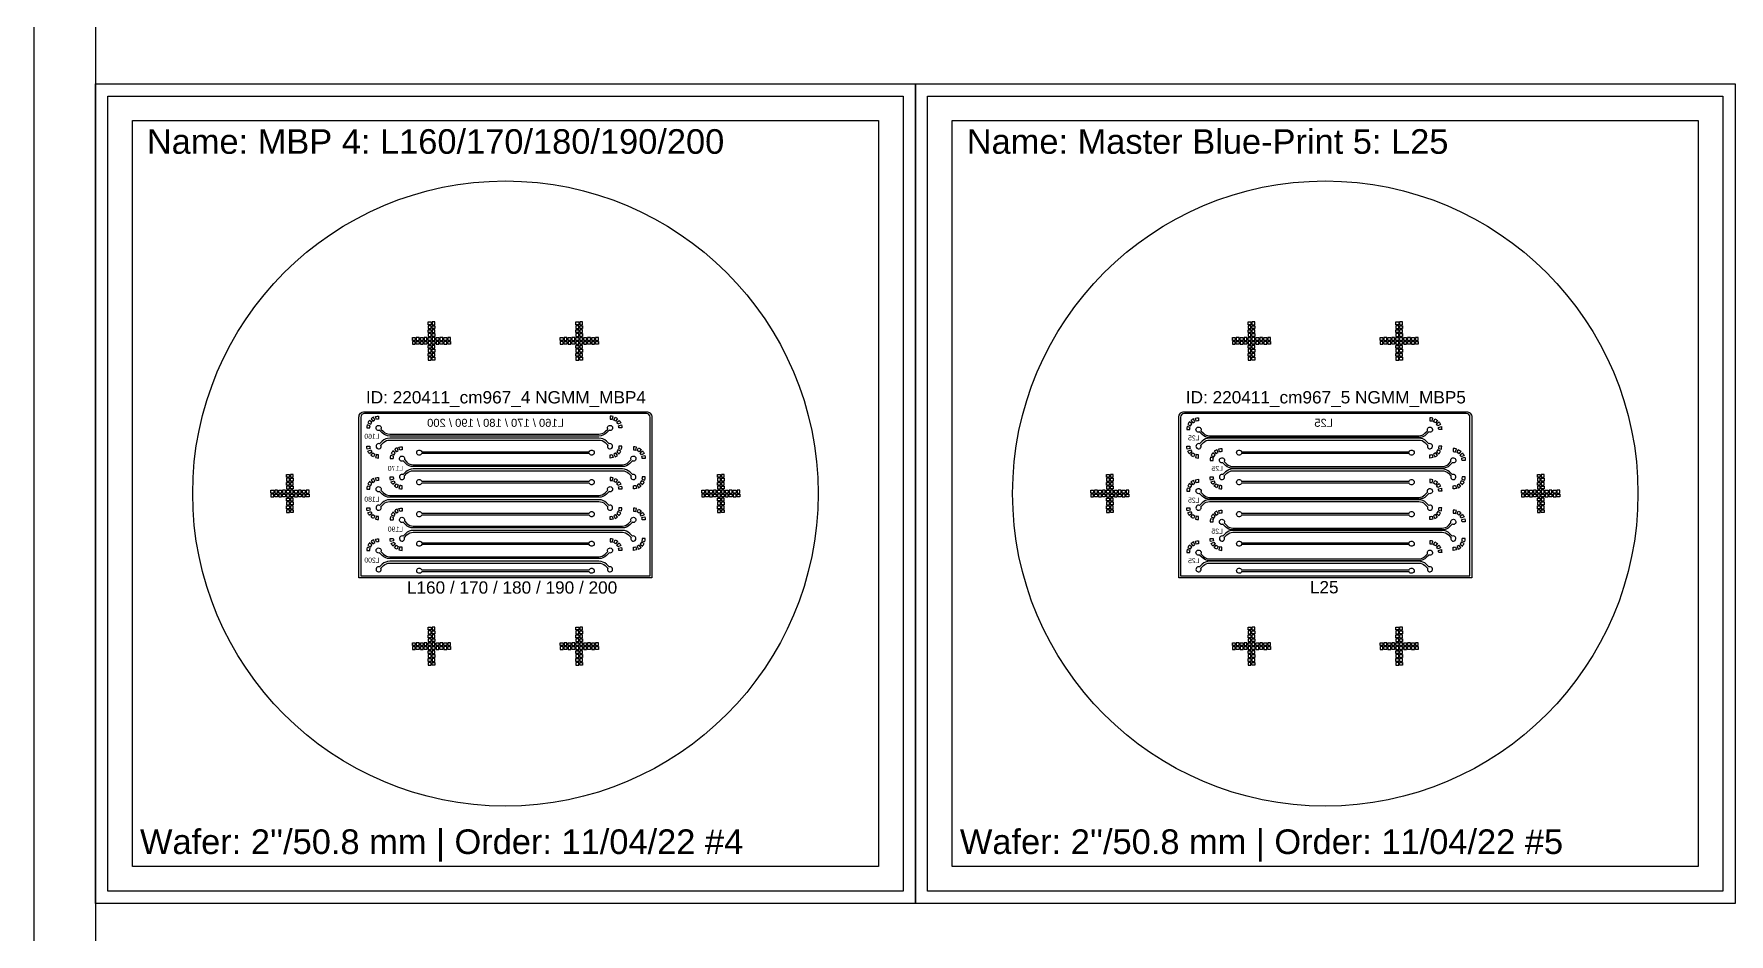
# Model space of a CAD drawing. Extents: x 3 to 210003, y 6 to 297006.
# Drawn here: x 3 to 137703, y 150706 to 223856 of the extents above; entities that cross this region are included whole.
import ezdxf

# ---------------------------------------------------------------- set-up
doc = ezdxf.new("R2010")
doc.units = 13
doc.header["$MEASUREMENT"] = 0
doc.layers.add('1- Light', color=2, linetype='Continuous')
doc.layers.add('2- Dark', color=4, linetype='Continuous')
doc.styles.get("Standard").update_dxf_attribs({"font": 'Arial.ttf', "height": 4})

msp = doc.modelspace()

# ---------------------------------------------------------------- linework, layer by layer
for points in [[(6003, 218806), (70603, 218806), (70603, 154206), (6003, 154206)], [(72603, 218806), (137203, 218806), (137203, 154206), (72603, 154206)], [(8003, 216806), (68603, 216806), (68603, 156206), (8003, 156206)], [(74603, 216806), (135203, 216806), (135203, 156206), (74603, 156206)]]:
    msp.add_lwpolyline(points, close=True)
at = {"layer": '1- Light'}
for points in [[(32033, 200456), (32263, 200456), (32263, 200226), (32033, 200226)], [(32033, 199916), (32263, 199916), (32263, 200146), (32033, 200146)], [(32033, 199816), (32263, 199816), (32263, 199586), (32033, 199586)], [(32573, 200456), (32343, 200456), (32343, 200226), (32573, 200226)], [(32573, 199916), (32343, 199916), (32343, 200146), (32573, 200146)], [(32573, 199816), (32343, 199816), (32343, 199586), (32573, 199586)], [(44033, 200456), (44263, 200456), (44263, 200226), (44033, 200226)], [(44033, 199916), (44263, 199916), (44263, 200146), (44033, 200146)], [(44033, 199816), (44263, 199816), (44263, 199586), (44033, 199586)], [(44573, 200456), (44343, 200456), (44343, 200226), (44573, 200226)], [(44573, 199916), (44343, 199916), (44343, 200146), (44573, 200146)], [(44573, 199816), (44343, 199816), (44343, 199586), (44573, 199586)], [(98633, 200456), (98863, 200456), (98863, 200226), (98633, 200226)], [(98633, 199916), (98863, 199916), (98863, 200146), (98633, 200146)], [(98633, 199816), (98863, 199816), (98863, 199586), (98633, 199586)], [(99173, 200456), (98943, 200456), (98943, 200226), (99173, 200226)], [(99173, 199916), (98943, 199916), (98943, 200146), (99173, 200146)], [(99173, 199816), (98943, 199816), (98943, 199586), (99173, 199586)], [(110633, 200456), (110863, 200456), (110863, 200226), (110633, 200226)], [(110633, 199916), (110863, 199916), (110863, 200146), (110633, 200146)], [(110633, 199816), (110863, 199816), (110863, 199586), (110633, 199586)], [(111173, 200456), (110943, 200456), (110943, 200226), (111173, 200226)], [(111173, 199916), (110943, 199916), (110943, 200146), (111173, 200146)], [(111173, 199816), (110943, 199816), (110943, 199586), (111173, 199586)], [(30753, 199176), (30983, 199176), (30983, 198946), (30753, 198946)], [(30753, 198636), (30983, 198636), (30983, 198866), (30753, 198866)], [(31293, 199176), (31063, 199176), (31063, 198946), (31293, 198946)], [(31293, 198636), (31063, 198636), (31063, 198866), (31293, 198866)], [(31393, 199176), (31623, 199176), (31623, 198946), (31393, 198946)], [(31393, 198636), (31623, 198636), (31623, 198866), (31393, 198866)], [(31933, 199176), (31703, 199176), (31703, 198946), (31933, 198946)], [(31933, 198636), (31703, 198636), (31703, 198866), (31933, 198866)], [(32033, 199276), (32263, 199276), (32263, 199506), (32033, 199506)], [(32033, 199176), (32263, 199176), (32263, 198946), (32033, 198946)], [(32033, 198636), (32263, 198636), (32263, 198866), (32033, 198866)], [(32033, 198536), (32263, 198536), (32263, 198306), (32033, 198306)], [(32573, 199276), (32343, 199276), (32343, 199506), (32573, 199506)], [(32573, 199176), (32343, 199176), (32343, 198946), (32573, 198946)], [(32573, 198636), (32343, 198636), (32343, 198866), (32573, 198866)], [(32573, 198536), (32343, 198536), (32343, 198306), (32573, 198306)], [(32673, 199176), (32903, 199176), (32903, 198946), (32673, 198946)], [(32673, 198636), (32903, 198636), (32903, 198866), (32673, 198866)], [(33213, 199176), (32983, 199176), (32983, 198946), (33213, 198946)], [(33213, 198636), (32983, 198636), (32983, 198866), (33213, 198866)], [(33313, 199176), (33543, 199176), (33543, 198946), (33313, 198946)], [(33313, 198636), (33543, 198636), (33543, 198866), (33313, 198866)], [(33853, 199176), (33623, 199176), (33623, 198946), (33853, 198946)], [(33853, 198636), (33623, 198636), (33623, 198866), (33853, 198866)], [(42753, 199176), (42983, 199176), (42983, 198946), (42753, 198946)], [(42753, 198636), (42983, 198636), (42983, 198866), (42753, 198866)], [(43293, 199176), (43063, 199176), (43063, 198946), (43293, 198946)], [(43293, 198636), (43063, 198636), (43063, 198866), (43293, 198866)], [(43393, 199176), (43623, 199176), (43623, 198946), (43393, 198946)], [(43393, 198636), (43623, 198636), (43623, 198866), (43393, 198866)], [(43933, 199176), (43703, 199176), (43703, 198946), (43933, 198946)], [(43933, 198636), (43703, 198636), (43703, 198866), (43933, 198866)], [(44033, 199276), (44263, 199276), (44263, 199506), (44033, 199506)], [(44033, 199176), (44263, 199176), (44263, 198946), (44033, 198946)], [(44033, 198636), (44263, 198636), (44263, 198866), (44033, 198866)], [(44033, 198536), (44263, 198536), (44263, 198306), (44033, 198306)], [(44573, 199276), (44343, 199276), (44343, 199506), (44573, 199506)], [(44573, 199176), (44343, 199176), (44343, 198946), (44573, 198946)], [(44573, 198636), (44343, 198636), (44343, 198866), (44573, 198866)], [(44573, 198536), (44343, 198536), (44343, 198306), (44573, 198306)], [(44673, 199176), (44903, 199176), (44903, 198946), (44673, 198946)], [(44673, 198636), (44903, 198636), (44903, 198866), (44673, 198866)], [(45213, 199176), (44983, 199176), (44983, 198946), (45213, 198946)], [(45213, 198636), (44983, 198636), (44983, 198866), (45213, 198866)], [(45313, 199176), (45543, 199176), (45543, 198946), (45313, 198946)], [(45313, 198636), (45543, 198636), (45543, 198866), (45313, 198866)], [(45853, 199176), (45623, 199176), (45623, 198946), (45853, 198946)], [(45853, 198636), (45623, 198636), (45623, 198866), (45853, 198866)], [(97353, 199176), (97583, 199176), (97583, 198946), (97353, 198946)], [(97353, 198636), (97583, 198636), (97583, 198866), (97353, 198866)], [(97893, 199176), (97663, 199176), (97663, 198946), (97893, 198946)], [(97893, 198636), (97663, 198636), (97663, 198866), (97893, 198866)], [(97993, 199176), (98223, 199176), (98223, 198946), (97993, 198946)], [(97993, 198636), (98223, 198636), (98223, 198866), (97993, 198866)], [(98533, 199176), (98303, 199176), (98303, 198946), (98533, 198946)], [(98533, 198636), (98303, 198636), (98303, 198866), (98533, 198866)], [(98633, 199276), (98863, 199276), (98863, 199506), (98633, 199506)], [(98633, 199176), (98863, 199176), (98863, 198946), (98633, 198946)], [(98633, 198636), (98863, 198636), (98863, 198866), (98633, 198866)], [(98633, 198536), (98863, 198536), (98863, 198306), (98633, 198306)], [(99173, 199276), (98943, 199276), (98943, 199506), (99173, 199506)], [(99173, 199176), (98943, 199176), (98943, 198946), (99173, 198946)], [(99173, 198636), (98943, 198636), (98943, 198866), (99173, 198866)], [(99173, 198536), (98943, 198536), (98943, 198306), (99173, 198306)], [(99273, 199176), (99503, 199176), (99503, 198946), (99273, 198946)], [(99273, 198636), (99503, 198636), (99503, 198866), (99273, 198866)], [(99813, 199176), (99583, 199176), (99583, 198946), (99813, 198946)], [(99813, 198636), (99583, 198636), (99583, 198866), (99813, 198866)], [(99913, 199176), (100143, 199176), (100143, 198946), (99913, 198946)], [(99913, 198636), (100143, 198636), (100143, 198866), (99913, 198866)], [(100453, 199176), (100223, 199176), (100223, 198946), (100453, 198946)], [(100453, 198636), (100223, 198636), (100223, 198866), (100453, 198866)], [(109353, 199176), (109583, 199176), (109583, 198946), (109353, 198946)], [(109353, 198636), (109583, 198636), (109583, 198866), (109353, 198866)], [(109893, 199176), (109663, 199176), (109663, 198946), (109893, 198946)], [(109893, 198636), (109663, 198636), (109663, 198866), (109893, 198866)], [(109993, 199176), (110223, 199176), (110223, 198946), (109993, 198946)], [(109993, 198636), (110223, 198636), (110223, 198866), (109993, 198866)], [(110533, 199176), (110303, 199176), (110303, 198946), (110533, 198946)], [(110533, 198636), (110303, 198636), (110303, 198866), (110533, 198866)], [(110633, 199276), (110863, 199276), (110863, 199506), (110633, 199506)], [(110633, 199176), (110863, 199176), (110863, 198946), (110633, 198946)], [(110633, 198636), (110863, 198636), (110863, 198866), (110633, 198866)], [(110633, 198536), (110863, 198536), (110863, 198306), (110633, 198306)], [(111173, 199276), (110943, 199276), (110943, 199506), (111173, 199506)], [(111173, 199176), (110943, 199176), (110943, 198946), (111173, 198946)], [(111173, 198636), (110943, 198636), (110943, 198866), (111173, 198866)], [(111173, 198536), (110943, 198536), (110943, 198306), (111173, 198306)], [(111273, 199176), (111503, 199176), (111503, 198946), (111273, 198946)], [(111273, 198636), (111503, 198636), (111503, 198866), (111273, 198866)], [(111813, 199176), (111583, 199176), (111583, 198946), (111813, 198946)], [(111813, 198636), (111583, 198636), (111583, 198866), (111813, 198866)], [(111913, 199176), (112143, 199176), (112143, 198946), (111913, 198946)], [(111913, 198636), (112143, 198636), (112143, 198866), (111913, 198866)], [(112453, 199176), (112223, 199176), (112223, 198946), (112453, 198946)], [(112453, 198636), (112223, 198636), (112223, 198866), (112453, 198866)], [(32033, 197996), (32263, 197996), (32263, 198226), (32033, 198226)], [(32033, 197896), (32263, 197896), (32263, 197666), (32033, 197666)], [(32033, 197356), (32263, 197356), (32263, 197586), (32033, 197586)], [(32573, 197996), (32343, 197996), (32343, 198226), (32573, 198226)], [(32573, 197896), (32343, 197896), (32343, 197666), (32573, 197666)], [(32573, 197356), (32343, 197356), (32343, 197586), (32573, 197586)], [(44033, 197996), (44263, 197996), (44263, 198226), (44033, 198226)], [(44033, 197896), (44263, 197896), (44263, 197666), (44033, 197666)], [(44033, 197356), (44263, 197356), (44263, 197586), (44033, 197586)], [(44573, 197996), (44343, 197996), (44343, 198226), (44573, 198226)], [(44573, 197896), (44343, 197896), (44343, 197666), (44573, 197666)], [(44573, 197356), (44343, 197356), (44343, 197586), (44573, 197586)], [(98633, 197996), (98863, 197996), (98863, 198226), (98633, 198226)], [(98633, 197896), (98863, 197896), (98863, 197666), (98633, 197666)], [(98633, 197356), (98863, 197356), (98863, 197586), (98633, 197586)], [(99173, 197996), (98943, 197996), (98943, 198226), (99173, 198226)], [(99173, 197896), (98943, 197896), (98943, 197666), (99173, 197666)], [(99173, 197356), (98943, 197356), (98943, 197586), (99173, 197586)], [(110633, 197996), (110863, 197996), (110863, 198226), (110633, 198226)], [(110633, 197896), (110863, 197896), (110863, 197666), (110633, 197666)], [(110633, 197356), (110863, 197356), (110863, 197586), (110633, 197586)], [(111173, 197996), (110943, 197996), (110943, 198226), (111173, 198226)], [(111173, 197896), (110943, 197896), (110943, 197666), (111173, 197666)], [(111173, 197356), (110943, 197356), (110943, 197586), (111173, 197586)], [(20533, 188056), (20763, 188056), (20763, 187826), (20533, 187826)], [(20533, 187516), (20763, 187516), (20763, 187746), (20533, 187746)], [(20533, 187416), (20763, 187416), (20763, 187186), (20533, 187186)], [(21073, 188056), (20843, 188056), (20843, 187826), (21073, 187826)], [(21073, 187516), (20843, 187516), (20843, 187746), (21073, 187746)], [(21073, 187416), (20843, 187416), (20843, 187186), (21073, 187186)], [(55533, 188056), (55763, 188056), (55763, 187826), (55533, 187826)], [(55533, 187516), (55763, 187516), (55763, 187746), (55533, 187746)], [(55533, 187416), (55763, 187416), (55763, 187186), (55533, 187186)], [(56073, 188056), (55843, 188056), (55843, 187826), (56073, 187826)], [(56073, 187516), (55843, 187516), (55843, 187746), (56073, 187746)], [(56073, 187416), (55843, 187416), (55843, 187186), (56073, 187186)], [(87133, 188056), (87363, 188056), (87363, 187826), (87133, 187826)], [(87133, 187516), (87363, 187516), (87363, 187746), (87133, 187746)], [(87133, 187416), (87363, 187416), (87363, 187186), (87133, 187186)], [(87673, 188056), (87443, 188056), (87443, 187826), (87673, 187826)], [(87673, 187516), (87443, 187516), (87443, 187746), (87673, 187746)], [(87673, 187416), (87443, 187416), (87443, 187186), (87673, 187186)], [(122133, 188056), (122363, 188056), (122363, 187826), (122133, 187826)], [(122133, 187516), (122363, 187516), (122363, 187746), (122133, 187746)], [(122133, 187416), (122363, 187416), (122363, 187186), (122133, 187186)], [(122673, 188056), (122443, 188056), (122443, 187826), (122673, 187826)], [(122673, 187516), (122443, 187516), (122443, 187746), (122673, 187746)], [(122673, 187416), (122443, 187416), (122443, 187186), (122673, 187186)], [(19253, 186776), (19483, 186776), (19483, 186546), (19253, 186546)], [(19253, 186236), (19483, 186236), (19483, 186466), (19253, 186466)], [(19793, 186776), (19563, 186776), (19563, 186546), (19793, 186546)], [(19793, 186236), (19563, 186236), (19563, 186466), (19793, 186466)], [(19893, 186776), (20123, 186776), (20123, 186546), (19893, 186546)], [(19893, 186236), (20123, 186236), (20123, 186466), (19893, 186466)], [(20433, 186776), (20203, 186776), (20203, 186546), (20433, 186546)], [(20433, 186236), (20203, 186236), (20203, 186466), (20433, 186466)], [(20533, 186876), (20763, 186876), (20763, 187106), (20533, 187106)], [(20533, 186776), (20763, 186776), (20763, 186546), (20533, 186546)], [(20533, 186236), (20763, 186236), (20763, 186466), (20533, 186466)], [(20533, 186136), (20763, 186136), (20763, 185906), (20533, 185906)], [(21073, 186876), (20843, 186876), (20843, 187106), (21073, 187106)], [(21073, 186776), (20843, 186776), (20843, 186546), (21073, 186546)], [(21073, 186236), (20843, 186236), (20843, 186466), (21073, 186466)], [(21073, 186136), (20843, 186136), (20843, 185906), (21073, 185906)], [(21173, 186776), (21403, 186776), (21403, 186546), (21173, 186546)], [(21173, 186236), (21403, 186236), (21403, 186466), (21173, 186466)], [(21713, 186776), (21483, 186776), (21483, 186546), (21713, 186546)], [(21713, 186236), (21483, 186236), (21483, 186466), (21713, 186466)], [(21813, 186776), (22043, 186776), (22043, 186546), (21813, 186546)], [(21813, 186236), (22043, 186236), (22043, 186466), (21813, 186466)], [(22353, 186776), (22123, 186776), (22123, 186546), (22353, 186546)], [(22353, 186236), (22123, 186236), (22123, 186466), (22353, 186466)], [(54253, 186776), (54483, 186776), (54483, 186546), (54253, 186546)], [(54253, 186236), (54483, 186236), (54483, 186466), (54253, 186466)], [(54793, 186776), (54563, 186776), (54563, 186546), (54793, 186546)], [(54793, 186236), (54563, 186236), (54563, 186466), (54793, 186466)], [(54893, 186776), (55123, 186776), (55123, 186546), (54893, 186546)], [(54893, 186236), (55123, 186236), (55123, 186466), (54893, 186466)], [(55433, 186776), (55203, 186776), (55203, 186546), (55433, 186546)], [(55433, 186236), (55203, 186236), (55203, 186466), (55433, 186466)], [(55533, 186876), (55763, 186876), (55763, 187106), (55533, 187106)], [(55533, 186776), (55763, 186776), (55763, 186546), (55533, 186546)], [(55533, 186236), (55763, 186236), (55763, 186466), (55533, 186466)], [(55533, 186136), (55763, 186136), (55763, 185906), (55533, 185906)], [(56073, 186876), (55843, 186876), (55843, 187106), (56073, 187106)], [(56073, 186776), (55843, 186776), (55843, 186546), (56073, 186546)], [(56073, 186236), (55843, 186236), (55843, 186466), (56073, 186466)], [(56073, 186136), (55843, 186136), (55843, 185906), (56073, 185906)], [(56173, 186776), (56403, 186776), (56403, 186546), (56173, 186546)], [(56173, 186236), (56403, 186236), (56403, 186466), (56173, 186466)], [(56713, 186776), (56483, 186776), (56483, 186546), (56713, 186546)], [(56713, 186236), (56483, 186236), (56483, 186466), (56713, 186466)], [(56813, 186776), (57043, 186776), (57043, 186546), (56813, 186546)], [(56813, 186236), (57043, 186236), (57043, 186466), (56813, 186466)], [(57353, 186776), (57123, 186776), (57123, 186546), (57353, 186546)], [(57353, 186236), (57123, 186236), (57123, 186466), (57353, 186466)], [(85853, 186776), (86083, 186776), (86083, 186546), (85853, 186546)], [(85853, 186236), (86083, 186236), (86083, 186466), (85853, 186466)], [(86393, 186776), (86163, 186776), (86163, 186546), (86393, 186546)], [(86393, 186236), (86163, 186236), (86163, 186466), (86393, 186466)], [(86493, 186776), (86723, 186776), (86723, 186546), (86493, 186546)], [(86493, 186236), (86723, 186236), (86723, 186466), (86493, 186466)], [(87033, 186776), (86803, 186776), (86803, 186546), (87033, 186546)], [(87033, 186236), (86803, 186236), (86803, 186466), (87033, 186466)], [(87133, 186876), (87363, 186876), (87363, 187106), (87133, 187106)], [(87133, 186776), (87363, 186776), (87363, 186546), (87133, 186546)], [(87133, 186236), (87363, 186236), (87363, 186466), (87133, 186466)], [(87133, 186136), (87363, 186136), (87363, 185906), (87133, 185906)], [(87673, 186876), (87443, 186876), (87443, 187106), (87673, 187106)], [(87673, 186776), (87443, 186776), (87443, 186546), (87673, 186546)], [(87673, 186236), (87443, 186236), (87443, 186466), (87673, 186466)], [(87673, 186136), (87443, 186136), (87443, 185906), (87673, 185906)], [(87773, 186776), (88003, 186776), (88003, 186546), (87773, 186546)], [(87773, 186236), (88003, 186236), (88003, 186466), (87773, 186466)], [(88313, 186776), (88083, 186776), (88083, 186546), (88313, 186546)], [(88313, 186236), (88083, 186236), (88083, 186466), (88313, 186466)], [(88413, 186776), (88643, 186776), (88643, 186546), (88413, 186546)], [(88413, 186236), (88643, 186236), (88643, 186466), (88413, 186466)], [(88953, 186776), (88723, 186776), (88723, 186546), (88953, 186546)], [(88953, 186236), (88723, 186236), (88723, 186466), (88953, 186466)], [(120853, 186776), (121083, 186776), (121083, 186546), (120853, 186546)], [(120853, 186236), (121083, 186236), (121083, 186466), (120853, 186466)], [(121393, 186776), (121163, 186776), (121163, 186546), (121393, 186546)], [(121393, 186236), (121163, 186236), (121163, 186466), (121393, 186466)], [(121493, 186776), (121723, 186776), (121723, 186546), (121493, 186546)], [(121493, 186236), (121723, 186236), (121723, 186466), (121493, 186466)], [(122033, 186776), (121803, 186776), (121803, 186546), (122033, 186546)], [(122033, 186236), (121803, 186236), (121803, 186466), (122033, 186466)], [(122133, 186876), (122363, 186876), (122363, 187106), (122133, 187106)], [(122133, 186776), (122363, 186776), (122363, 186546), (122133, 186546)], [(122133, 186236), (122363, 186236), (122363, 186466), (122133, 186466)], [(122133, 186136), (122363, 186136), (122363, 185906), (122133, 185906)], [(122673, 186876), (122443, 186876), (122443, 187106), (122673, 187106)], [(122673, 186776), (122443, 186776), (122443, 186546), (122673, 186546)], [(122673, 186236), (122443, 186236), (122443, 186466), (122673, 186466)], [(122673, 186136), (122443, 186136), (122443, 185906), (122673, 185906)], [(122773, 186776), (123003, 186776), (123003, 186546), (122773, 186546)], [(122773, 186236), (123003, 186236), (123003, 186466), (122773, 186466)], [(123313, 186776), (123083, 186776), (123083, 186546), (123313, 186546)], [(123313, 186236), (123083, 186236), (123083, 186466), (123313, 186466)], [(123413, 186776), (123643, 186776), (123643, 186546), (123413, 186546)], [(123413, 186236), (123643, 186236), (123643, 186466), (123413, 186466)], [(123953, 186776), (123723, 186776), (123723, 186546), (123953, 186546)], [(123953, 186236), (123723, 186236), (123723, 186466), (123953, 186466)], [(20533, 185596), (20763, 185596), (20763, 185826), (20533, 185826)], [(20533, 185496), (20763, 185496), (20763, 185266), (20533, 185266)], [(20533, 184956), (20763, 184956), (20763, 185186), (20533, 185186)], [(21073, 185596), (20843, 185596), (20843, 185826), (21073, 185826)], [(21073, 185496), (20843, 185496), (20843, 185266), (21073, 185266)], [(21073, 184956), (20843, 184956), (20843, 185186), (21073, 185186)], [(55533, 185596), (55763, 185596), (55763, 185826), (55533, 185826)], [(55533, 185496), (55763, 185496), (55763, 185266), (55533, 185266)], [(55533, 184956), (55763, 184956), (55763, 185186), (55533, 185186)], [(56073, 185596), (55843, 185596), (55843, 185826), (56073, 185826)], [(56073, 185496), (55843, 185496), (55843, 185266), (56073, 185266)], [(56073, 184956), (55843, 184956), (55843, 185186), (56073, 185186)], [(87133, 185596), (87363, 185596), (87363, 185826), (87133, 185826)], [(87133, 185496), (87363, 185496), (87363, 185266), (87133, 185266)], [(87133, 184956), (87363, 184956), (87363, 185186), (87133, 185186)], [(87673, 185596), (87443, 185596), (87443, 185826), (87673, 185826)], [(87673, 185496), (87443, 185496), (87443, 185266), (87673, 185266)], [(87673, 184956), (87443, 184956), (87443, 185186), (87673, 185186)], [(122133, 185596), (122363, 185596), (122363, 185826), (122133, 185826)], [(122133, 185496), (122363, 185496), (122363, 185266), (122133, 185266)], [(122133, 184956), (122363, 184956), (122363, 185186), (122133, 185186)], [(122673, 185596), (122443, 185596), (122443, 185826), (122673, 185826)], [(122673, 185496), (122443, 185496), (122443, 185266), (122673, 185266)], [(122673, 184956), (122443, 184956), (122443, 185186), (122673, 185186)], [(32033, 175656), (32263, 175656), (32263, 175426), (32033, 175426)], [(32033, 175116), (32263, 175116), (32263, 175346), (32033, 175346)], [(32033, 175016), (32263, 175016), (32263, 174786), (32033, 174786)], [(32573, 175656), (32343, 175656), (32343, 175426), (32573, 175426)], [(32573, 175116), (32343, 175116), (32343, 175346), (32573, 175346)], [(32573, 175016), (32343, 175016), (32343, 174786), (32573, 174786)], [(44033, 175656), (44263, 175656), (44263, 175426), (44033, 175426)], [(44033, 175116), (44263, 175116), (44263, 175346), (44033, 175346)], [(44033, 175016), (44263, 175016), (44263, 174786), (44033, 174786)], [(44573, 175656), (44343, 175656), (44343, 175426), (44573, 175426)], [(44573, 175116), (44343, 175116), (44343, 175346), (44573, 175346)], [(44573, 175016), (44343, 175016), (44343, 174786), (44573, 174786)], [(98633, 175656), (98863, 175656), (98863, 175426), (98633, 175426)], [(98633, 175116), (98863, 175116), (98863, 175346), (98633, 175346)], [(98633, 175016), (98863, 175016), (98863, 174786), (98633, 174786)], [(99173, 175656), (98943, 175656), (98943, 175426), (99173, 175426)], [(99173, 175116), (98943, 175116), (98943, 175346), (99173, 175346)], [(99173, 175016), (98943, 175016), (98943, 174786), (99173, 174786)], [(110633, 175656), (110863, 175656), (110863, 175426), (110633, 175426)], [(110633, 175116), (110863, 175116), (110863, 175346), (110633, 175346)], [(110633, 175016), (110863, 175016), (110863, 174786), (110633, 174786)], [(111173, 175656), (110943, 175656), (110943, 175426), (111173, 175426)], [(111173, 175116), (110943, 175116), (110943, 175346), (111173, 175346)], [(111173, 175016), (110943, 175016), (110943, 174786), (111173, 174786)], [(30753, 174376), (30983, 174376), (30983, 174146), (30753, 174146)], [(30753, 173836), (30983, 173836), (30983, 174066), (30753, 174066)], [(31293, 174376), (31063, 174376), (31063, 174146), (31293, 174146)], [(31293, 173836), (31063, 173836), (31063, 174066), (31293, 174066)], [(31393, 174376), (31623, 174376), (31623, 174146), (31393, 174146)], [(31393, 173836), (31623, 173836), (31623, 174066), (31393, 174066)], [(31933, 174376), (31703, 174376), (31703, 174146), (31933, 174146)], [(31933, 173836), (31703, 173836), (31703, 174066), (31933, 174066)], [(32033, 174476), (32263, 174476), (32263, 174706), (32033, 174706)], [(32033, 174376), (32263, 174376), (32263, 174146), (32033, 174146)], [(32033, 173836), (32263, 173836), (32263, 174066), (32033, 174066)], [(32033, 173736), (32263, 173736), (32263, 173506), (32033, 173506)], [(32573, 174476), (32343, 174476), (32343, 174706), (32573, 174706)], [(32573, 174376), (32343, 174376), (32343, 174146), (32573, 174146)], [(32573, 173836), (32343, 173836), (32343, 174066), (32573, 174066)], [(32573, 173736), (32343, 173736), (32343, 173506), (32573, 173506)], [(32673, 174376), (32903, 174376), (32903, 174146), (32673, 174146)], [(32673, 173836), (32903, 173836), (32903, 174066), (32673, 174066)], [(33213, 174376), (32983, 174376), (32983, 174146), (33213, 174146)], [(33213, 173836), (32983, 173836), (32983, 174066), (33213, 174066)], [(33313, 174376), (33543, 174376), (33543, 174146), (33313, 174146)], [(33313, 173836), (33543, 173836), (33543, 174066), (33313, 174066)], [(33853, 174376), (33623, 174376), (33623, 174146), (33853, 174146)], [(33853, 173836), (33623, 173836), (33623, 174066), (33853, 174066)], [(42753, 174376), (42983, 174376), (42983, 174146), (42753, 174146)], [(42753, 173836), (42983, 173836), (42983, 174066), (42753, 174066)], [(43293, 174376), (43063, 174376), (43063, 174146), (43293, 174146)], [(43293, 173836), (43063, 173836), (43063, 174066), (43293, 174066)], [(43393, 174376), (43623, 174376), (43623, 174146), (43393, 174146)], [(43393, 173836), (43623, 173836), (43623, 174066), (43393, 174066)], [(43933, 174376), (43703, 174376), (43703, 174146), (43933, 174146)], [(43933, 173836), (43703, 173836), (43703, 174066), (43933, 174066)], [(44033, 174476), (44263, 174476), (44263, 174706), (44033, 174706)], [(44033, 174376), (44263, 174376), (44263, 174146), (44033, 174146)], [(44033, 173836), (44263, 173836), (44263, 174066), (44033, 174066)], [(44033, 173736), (44263, 173736), (44263, 173506), (44033, 173506)], [(44573, 174476), (44343, 174476), (44343, 174706), (44573, 174706)], [(44573, 174376), (44343, 174376), (44343, 174146), (44573, 174146)], [(44573, 173836), (44343, 173836), (44343, 174066), (44573, 174066)], [(44573, 173736), (44343, 173736), (44343, 173506), (44573, 173506)], [(44673, 174376), (44903, 174376), (44903, 174146), (44673, 174146)], [(44673, 173836), (44903, 173836), (44903, 174066), (44673, 174066)], [(45213, 174376), (44983, 174376), (44983, 174146), (45213, 174146)], [(45213, 173836), (44983, 173836), (44983, 174066), (45213, 174066)], [(45313, 174376), (45543, 174376), (45543, 174146), (45313, 174146)], [(45313, 173836), (45543, 173836), (45543, 174066), (45313, 174066)], [(45853, 174376), (45623, 174376), (45623, 174146), (45853, 174146)], [(45853, 173836), (45623, 173836), (45623, 174066), (45853, 174066)], [(97353, 174376), (97583, 174376), (97583, 174146), (97353, 174146)], [(97353, 173836), (97583, 173836), (97583, 174066), (97353, 174066)], [(97893, 174376), (97663, 174376), (97663, 174146), (97893, 174146)], [(97893, 173836), (97663, 173836), (97663, 174066), (97893, 174066)], [(97993, 174376), (98223, 174376), (98223, 174146), (97993, 174146)], [(97993, 173836), (98223, 173836), (98223, 174066), (97993, 174066)], [(98533, 174376), (98303, 174376), (98303, 174146), (98533, 174146)], [(98533, 173836), (98303, 173836), (98303, 174066), (98533, 174066)], [(98633, 174476), (98863, 174476), (98863, 174706), (98633, 174706)], [(98633, 174376), (98863, 174376), (98863, 174146), (98633, 174146)], [(98633, 173836), (98863, 173836), (98863, 174066), (98633, 174066)], [(98633, 173736), (98863, 173736), (98863, 173506), (98633, 173506)], [(99173, 174476), (98943, 174476), (98943, 174706), (99173, 174706)], [(99173, 174376), (98943, 174376), (98943, 174146), (99173, 174146)], [(99173, 173836), (98943, 173836), (98943, 174066), (99173, 174066)], [(99173, 173736), (98943, 173736), (98943, 173506), (99173, 173506)], [(99273, 174376), (99503, 174376), (99503, 174146), (99273, 174146)], [(99273, 173836), (99503, 173836), (99503, 174066), (99273, 174066)], [(99813, 174376), (99583, 174376), (99583, 174146), (99813, 174146)], [(99813, 173836), (99583, 173836), (99583, 174066), (99813, 174066)], [(99913, 174376), (100143, 174376), (100143, 174146), (99913, 174146)], [(99913, 173836), (100143, 173836), (100143, 174066), (99913, 174066)], [(100453, 174376), (100223, 174376), (100223, 174146), (100453, 174146)], [(100453, 173836), (100223, 173836), (100223, 174066), (100453, 174066)], [(109353, 174376), (109583, 174376), (109583, 174146), (109353, 174146)], [(109353, 173836), (109583, 173836), (109583, 174066), (109353, 174066)], [(109893, 174376), (109663, 174376), (109663, 174146), (109893, 174146)], [(109893, 173836), (109663, 173836), (109663, 174066), (109893, 174066)], [(109993, 174376), (110223, 174376), (110223, 174146), (109993, 174146)], [(109993, 173836), (110223, 173836), (110223, 174066), (109993, 174066)], [(110533, 174376), (110303, 174376), (110303, 174146), (110533, 174146)], [(110533, 173836), (110303, 173836), (110303, 174066), (110533, 174066)], [(110633, 174476), (110863, 174476), (110863, 174706), (110633, 174706)], [(110633, 174376), (110863, 174376), (110863, 174146), (110633, 174146)], [(110633, 173836), (110863, 173836), (110863, 174066), (110633, 174066)], [(110633, 173736), (110863, 173736), (110863, 173506), (110633, 173506)], [(111173, 174476), (110943, 174476), (110943, 174706), (111173, 174706)], [(111173, 174376), (110943, 174376), (110943, 174146), (111173, 174146)], [(111173, 173836), (110943, 173836), (110943, 174066), (111173, 174066)], [(111173, 173736), (110943, 173736), (110943, 173506), (111173, 173506)], [(111273, 174376), (111503, 174376), (111503, 174146), (111273, 174146)], [(111273, 173836), (111503, 173836), (111503, 174066), (111273, 174066)], [(111813, 174376), (111583, 174376), (111583, 174146), (111813, 174146)], [(111813, 173836), (111583, 173836), (111583, 174066), (111813, 174066)], [(111913, 174376), (112143, 174376), (112143, 174146), (111913, 174146)], [(111913, 173836), (112143, 173836), (112143, 174066), (111913, 174066)], [(112453, 174376), (112223, 174376), (112223, 174146), (112453, 174146)], [(112453, 173836), (112223, 173836), (112223, 174066), (112453, 174066)], [(32033, 173196), (32263, 173196), (32263, 173426), (32033, 173426)], [(32033, 173096), (32263, 173096), (32263, 172866), (32033, 172866)], [(32033, 172556), (32263, 172556), (32263, 172786), (32033, 172786)], [(32573, 173196), (32343, 173196), (32343, 173426), (32573, 173426)], [(32573, 173096), (32343, 173096), (32343, 172866), (32573, 172866)], [(32573, 172556), (32343, 172556), (32343, 172786), (32573, 172786)], [(44033, 173196), (44263, 173196), (44263, 173426), (44033, 173426)], [(44033, 173096), (44263, 173096), (44263, 172866), (44033, 172866)], [(44033, 172556), (44263, 172556), (44263, 172786), (44033, 172786)], [(44573, 173196), (44343, 173196), (44343, 173426), (44573, 173426)], [(44573, 173096), (44343, 173096), (44343, 172866), (44573, 172866)], [(44573, 172556), (44343, 172556), (44343, 172786), (44573, 172786)], [(98633, 173196), (98863, 173196), (98863, 173426), (98633, 173426)], [(98633, 173096), (98863, 173096), (98863, 172866), (98633, 172866)], [(98633, 172556), (98863, 172556), (98863, 172786), (98633, 172786)], [(99173, 173196), (98943, 173196), (98943, 173426), (99173, 173426)], [(99173, 173096), (98943, 173096), (98943, 172866), (99173, 172866)], [(99173, 172556), (98943, 172556), (98943, 172786), (99173, 172786)], [(110633, 173196), (110863, 173196), (110863, 173426), (110633, 173426)], [(110633, 173096), (110863, 173096), (110863, 172866), (110633, 172866)], [(110633, 172556), (110863, 172556), (110863, 172786), (110633, 172786)], [(111173, 173196), (110943, 173196), (110943, 173426), (111173, 173426)], [(111173, 173096), (110943, 173096), (110943, 172866), (111173, 172866)], [(111173, 172556), (110943, 172556), (110943, 172786), (111173, 172786)]]:
    msp.add_lwpolyline(points, close=True, dxfattribs=at)
for points in [[(50203, 179856), (50203, 179656), (26403, 179656), (26403, 179856), (26403, 192706, -0.4142136), (26853, 193156), (49753, 193156, -0.4142136), (50203, 192706)], [(50053, 180006), (50053, 192706, 0.4142136), (49753, 193006), (26853, 193006, 0.4142136), (26553, 192706), (26553, 180006), (26553, 179806), (50053, 179806)], [(27820, 192522), (27755, 192764, -0.0655435), (28004, 192797), (28004, 192547, 0.0655435)], [(46986, 192522), (47051, 192764, 0.0655435), (46802, 192797), (46802, 192547, -0.0655435)], [(116803, 179856), (116803, 179656), (93003, 179656), (93003, 179856), (93003, 192706, -0.4142136), (93453, 193156), (116353, 193156, -0.4142136), (116803, 192706)], [(116653, 180006), (116653, 192706, 0.4142136), (116353, 193006), (93453, 193006, 0.4142136), (93153, 192706), (93153, 180006), (93153, 179806), (116653, 179806)], [(27318, 192020), (27076, 192085, 0.0655435), (27044, 191837), (27294, 191837, -0.0655435)], [(27460, 192293), (27268, 192454, 0.0655435), (27134, 192242), (27360, 192137, -0.0655435)], [(27704, 192480), (27598, 192707, 0.0655435), (27387, 192572), (27547, 192380, -0.0655435)], [(28903, 191181, -0.1989124), (28302, 191430), (28088, 191644, -5.4151681), (28195, 191749), (28408, 191536, 0.1989124), (28903, 191331), (45903, 191331, 0.1989124), (46398, 191536), (46611, 191749, -5.4151681), (46718, 191644), (46504, 191430, -0.1989124), (45903, 191181)], [(47103, 192480), (47208, 192707, -0.0655435), (47420, 192572), (47259, 192380, 0.0655435)], [(47346, 192293), (47538, 192454, -0.0655435), (47673, 192242), (47446, 192137, 0.0655435)], [(47488, 192020), (47730, 192085, -0.0655435), (47762, 191837), (47512, 191837, 0.0655435)], [(93918, 191885), (93676, 191950, 0.0655435), (93644, 191702), (93894, 191702, -0.0655435)], [(94060, 192158), (93868, 192319, 0.0655435), (93734, 192107), (93960, 192002, -0.0655435)], [(94304, 192345), (94198, 192572, 0.0655435), (93987, 192437), (94147, 192245, -0.0655435)], [(94420, 192387), (94355, 192629, -0.0655435), (94604, 192662), (94604, 192412, 0.0655435)], [(95503, 191046, -0.1989124), (94902, 191295), (94688, 191509, -5.4151681), (94795, 191614), (95008, 191401, 0.1989124), (95503, 191196), (112503, 191196, 0.1989124), (112998, 191401), (113211, 191614, -5.4151681), (113318, 191509), (113104, 191295, -0.1989124), (112503, 191046)], [(113586, 192387), (113651, 192629, 0.0655435), (113402, 192662), (113402, 192412, -0.0655435)], [(113703, 192345), (113808, 192572, -0.0655435), (114020, 192437), (113859, 192245, 0.0655435)], [(113946, 192158), (114138, 192319, -0.0655435), (114273, 192107), (114046, 192002, 0.0655435)], [(114088, 191885), (114330, 191950, -0.0655435), (114362, 191702), (114112, 191702, 0.0655435)], [(27318, 190167), (27076, 190102, -0.0655435), (27044, 190350), (27294, 190350, 0.0655435)], [(27460, 189894), (27268, 189733, -0.0655435), (27134, 189945), (27360, 190050, 0.0655435)], [(28903, 191006, 0.1989124), (28302, 190757), (28088, 190543, 5.4151681), (28195, 190438), (28408, 190651, -0.1989124), (28903, 190856), (45903, 190856, -0.1989124), (46398, 190651), (46611, 190438, 5.4151681), (46718, 190543), (46504, 190757, 0.1989124), (45903, 191006)], [(29604, 189990), (29498, 190217, 0.0655435), (29287, 190082), (29447, 189890, -0.0655435)], [(29720, 190032), (29655, 190274, -0.0655435), (29904, 190307), (29904, 190057, 0.0655435)], [(38307, 189756), (31503, 189756, -5.4153394), (31503, 189906), (38307, 189906), (38382, 189906), (45115, 189906, -5.4153394), (45115, 189756)], [(47346, 189894), (47538, 189733, 0.0655435), (47673, 189945), (47446, 190050, -0.0655435)], [(47488, 190167), (47730, 190102, 0.0655435), (47762, 190350), (47512, 190350, -0.0655435)], [(48886, 190032), (48951, 190274, 0.0655435), (48702, 190307), (48702, 190057, -0.0655435)], [(49003, 189990), (49108, 190217, -0.0655435), (49320, 190082), (49159, 189890, 0.0655435)], [(93918, 190167), (93676, 190102, -0.0655435), (93644, 190350), (93894, 190350, 0.0655435)], [(94060, 189894), (93868, 189733, -0.0655435), (93734, 189945), (93960, 190050, 0.0655435)], [(95503, 191006, 0.1989124), (94902, 190757), (94688, 190543, 5.4151681), (94795, 190438), (95008, 190651, -0.1989124), (95503, 190856), (112503, 190856, -0.1989124), (112998, 190651), (113211, 190438, 5.4151681), (113318, 190543), (113104, 190757, 0.1989124), (112503, 191006)], [(96204, 189845), (96098, 190072, 0.0655435), (95887, 189937), (96047, 189745, -0.0655435)], [(96320, 189887), (96255, 190129, -0.0655435), (96504, 190162), (96504, 189912, 0.0655435)], [(104907, 189756), (98103, 189756, -5.4153394), (98103, 189906), (104907, 189906), (104982, 189906), (111715, 189906, -5.4153394), (111715, 189756)], [(113946, 189894), (114138, 189733, 0.0655435), (114273, 189945), (114046, 190050, -0.0655435)], [(114088, 190167), (114330, 190102, 0.0655435), (114362, 190350), (114112, 190350, -0.0655435)], [(115486, 189887), (115551, 190129, 0.0655435), (115302, 190162), (115302, 189912, -0.0655435)], [(115603, 189845), (115708, 190072, -0.0655435), (115920, 189937), (115759, 189745, 0.0655435)], [(27704, 189707), (27598, 189480, -0.0655435), (27387, 189615), (27547, 189807, 0.0655435)], [(27820, 189665), (27755, 189423, 0.0655435), (28004, 189390), (28004, 189640, -0.0655435)], [(29218, 189530), (28976, 189595, 0.0655435), (28944, 189347), (29194, 189347, -0.0655435)], [(29360, 189803), (29168, 189964, 0.0655435), (29034, 189752), (29260, 189647, -0.0655435)], [(30803, 188691, -0.1989124), (30202, 188940), (29988, 189154, -5.4151681), (30095, 189259), (30308, 189046, 0.1989124), (30803, 188841), (47803, 188841, 0.1989124), (48298, 189046), (48511, 189259, -5.4151681), (48618, 189154), (48404, 188940, -0.1989124), (47803, 188691)], [(46986, 189665), (47051, 189423, -0.0655435), (46802, 189390), (46802, 189640, 0.0655435)], [(47103, 189707), (47208, 189480, 0.0655435), (47420, 189615), (47259, 189807, -0.0655435)], [(49246, 189803), (49438, 189964, -0.0655435), (49573, 189752), (49346, 189647, 0.0655435)], [(49388, 189530), (49630, 189595, -0.0655435), (49662, 189347), (49412, 189347, 0.0655435)], [(94304, 189707), (94198, 189480, -0.0655435), (93987, 189615), (94147, 189807, 0.0655435)], [(94420, 189665), (94355, 189423, 0.0655435), (94604, 189390), (94604, 189640, -0.0655435)], [(95818, 189385), (95576, 189450, 0.0655435), (95544, 189202), (95794, 189202, -0.0655435)], [(95960, 189658), (95768, 189819, 0.0655435), (95634, 189607), (95860, 189502, -0.0655435)], [(97403, 188546, -0.1989124), (96802, 188795), (96588, 189009, -5.4151681), (96695, 189114), (96908, 188901, 0.1989124), (97403, 188696), (114403, 188696, 0.1989124), (114898, 188901), (115111, 189114, -5.4151681), (115218, 189009), (115004, 188795, -0.1989124), (114403, 188546)], [(113586, 189665), (113651, 189423, -0.0655435), (113402, 189390), (113402, 189640, 0.0655435)], [(113703, 189707), (113808, 189480, 0.0655435), (114020, 189615), (113859, 189807, -0.0655435)], [(115846, 189658), (116038, 189819, -0.0655435), (116173, 189607), (115946, 189502, 0.0655435)], [(115988, 189385), (116230, 189450, -0.0655435), (116262, 189202), (116012, 189202, 0.0655435)], [(27460, 187313), (27268, 187474, 0.0655435), (27134, 187262), (27360, 187157, -0.0655435)], [(27704, 187500), (27598, 187727, 0.0655435), (27387, 187592), (27547, 187400, -0.0655435)], [(27820, 187542), (27755, 187784, -0.0655435), (28004, 187817), (28004, 187567, 0.0655435)], [(29218, 187667), (28976, 187602, -0.0655435), (28944, 187850), (29194, 187850, 0.0655435)], [(29360, 187394), (29168, 187233, -0.0655435), (29034, 187445), (29260, 187550, 0.0655435)], [(29604, 187207), (29498, 186980, -0.0655435), (29287, 187115), (29447, 187307, 0.0655435)], [(30803, 188506, 0.1989124), (30202, 188257), (29988, 188043, 5.4151681), (30095, 187938), (30308, 188151, -0.1989124), (30803, 188356), (47803, 188356, -0.1989124), (48298, 188151), (48511, 187938, 5.4151681), (48618, 188043), (48404, 188257, 0.1989124), (47803, 188506)], [(38307, 187356), (31503, 187356, -5.4153394), (31503, 187506), (38307, 187506), (38382, 187506), (45115, 187506, -5.4153394), (45115, 187356)], [(46986, 187542), (47051, 187784, 0.0655435), (46802, 187817), (46802, 187567, -0.0655435)], [(47103, 187500), (47208, 187727, -0.0655435), (47420, 187592), (47259, 187400, 0.0655435)], [(47346, 187313), (47538, 187474, -0.0655435), (47673, 187262), (47446, 187157, 0.0655435)], [(49003, 187207), (49108, 186980, 0.0655435), (49320, 187115), (49159, 187307, -0.0655435)], [(49246, 187394), (49438, 187233, 0.0655435), (49573, 187445), (49346, 187550, -0.0655435)], [(49388, 187667), (49630, 187602, 0.0655435), (49662, 187850), (49412, 187850, -0.0655435)], [(94060, 187158), (93868, 187319, 0.0655435), (93734, 187107), (93960, 187002, -0.0655435)], [(94304, 187345), (94198, 187572, 0.0655435), (93987, 187437), (94147, 187245, -0.0655435)], [(94420, 187387), (94355, 187629, -0.0655435), (94604, 187662), (94604, 187412, 0.0655435)], [(95818, 187667), (95576, 187602, -0.0655435), (95544, 187850), (95794, 187850, 0.0655435)], [(95960, 187394), (95768, 187233, -0.0655435), (95634, 187445), (95860, 187550, 0.0655435)], [(96204, 187207), (96098, 186980, -0.0655435), (95887, 187115), (96047, 187307, 0.0655435)], [(97403, 188506, 0.1989124), (96802, 188257), (96588, 188043, 5.4151681), (96695, 187938), (96908, 188151, -0.1989124), (97403, 188356), (114403, 188356, -0.1989124), (114898, 188151), (115111, 187938, 5.4151681), (115218, 188043), (115004, 188257, 0.1989124), (114403, 188506)], [(104907, 187356), (98103, 187356, -5.4153394), (98103, 187506), (104907, 187506), (104982, 187506), (111715, 187506, -5.4153394), (111715, 187356)], [(113586, 187387), (113651, 187629, 0.0655435), (113402, 187662), (113402, 187412, -0.0655435)], [(113703, 187345), (113808, 187572, -0.0655435), (114020, 187437), (113859, 187245, 0.0655435)], [(113946, 187158), (114138, 187319, -0.0655435), (114273, 187107), (114046, 187002, 0.0655435)], [(115603, 187207), (115708, 186980, 0.0655435), (115920, 187115), (115759, 187307, -0.0655435)], [(115846, 187394), (116038, 187233, 0.0655435), (116173, 187445), (115946, 187550, -0.0655435)], [(115988, 187667), (116230, 187602, 0.0655435), (116262, 187850), (116012, 187850, -0.0655435)], [(27318, 187040), (27076, 187105, 0.0655435), (27044, 186857), (27294, 186857, -0.0655435)], [(28903, 186201, -0.1989124), (28302, 186450), (28088, 186664, -5.4151681), (28195, 186769), (28408, 186556, 0.1989124), (28903, 186351), (45903, 186351, 0.1989124), (46398, 186556), (46611, 186769, -5.4151681), (46718, 186664), (46504, 186450, -0.1989124), (45903, 186201)], [(28903, 186006, 0.1989124), (28302, 185757), (28088, 185543, 5.4151681), (28195, 185438), (28408, 185651, -0.1989124), (28903, 185856), (45903, 185856, -0.1989124), (46398, 185651), (46611, 185438, 5.4151681), (46718, 185543), (46504, 185757, 0.1989124), (45903, 186006)], [(29720, 187165), (29655, 186923, 0.0655435), (29904, 186890), (29904, 187140, -0.0655435)], [(47488, 187040), (47730, 187105, -0.0655435), (47762, 186857), (47512, 186857, 0.0655435)], [(48886, 187165), (48951, 186923, -0.0655435), (48702, 186890), (48702, 187140, 0.0655435)], [(93918, 186885), (93676, 186950, 0.0655435), (93644, 186702), (93894, 186702, -0.0655435)], [(95503, 186046, -0.1989124), (94902, 186295), (94688, 186509, -5.4151681), (94795, 186614), (95008, 186401, 0.1989124), (95503, 186196), (112503, 186196, 0.1989124), (112998, 186401), (113211, 186614, -5.4151681), (113318, 186509), (113104, 186295, -0.1989124), (112503, 186046)], [(95503, 186006, 0.1989124), (94902, 185757), (94688, 185543, 5.4151681), (94795, 185438), (95008, 185651, -0.1989124), (95503, 185856), (112503, 185856, -0.1989124), (112998, 185651), (113211, 185438, 5.4151681), (113318, 185543), (113104, 185757, 0.1989124), (112503, 186006)], [(96320, 187165), (96255, 186923, 0.0655435), (96504, 186890), (96504, 187140, -0.0655435)], [(114088, 186885), (114330, 186950, -0.0655435), (114362, 186702), (114112, 186702, 0.0655435)], [(115486, 187165), (115551, 186923, -0.0655435), (115302, 186890), (115302, 187140, 0.0655435)], [(27318, 185167), (27076, 185102, -0.0655435), (27044, 185350), (27294, 185350, 0.0655435)], [(27460, 184894), (27268, 184733, -0.0655435), (27134, 184945), (27360, 185050, 0.0655435)], [(27704, 184707), (27598, 184480, -0.0655435), (27387, 184615), (27547, 184807, 0.0655435)], [(27820, 184665), (27755, 184423, 0.0655435), (28004, 184390), (28004, 184640, -0.0655435)], [(29218, 184550), (28976, 184615, 0.0655435), (28944, 184367), (29194, 184367, -0.0655435)], [(29360, 184823), (29168, 184984, 0.0655435), (29034, 184772), (29260, 184667, -0.0655435)], [(29604, 185010), (29498, 185237, 0.0655435), (29287, 185102), (29447, 184910, -0.0655435)], [(29720, 185052), (29655, 185294, -0.0655435), (29904, 185327), (29904, 185077, 0.0655435)], [(30803, 183711, -0.1989124), (30202, 183960), (29988, 184174, -5.4151681), (30095, 184279), (30308, 184066, 0.1989124), (30803, 183861), (47803, 183861, 0.1989124), (48298, 184066), (48511, 184279, -5.4151681), (48618, 184174), (48404, 183960, -0.1989124), (47803, 183711)], [(38307, 184756), (31503, 184756, -5.4153394), (31503, 184906), (38307, 184906), (38382, 184906), (45115, 184906, -5.4153394), (45115, 184756)], [(46986, 184665), (47051, 184423, -0.0655435), (46802, 184390), (46802, 184640, 0.0655435)], [(47103, 184707), (47208, 184480, 0.0655435), (47420, 184615), (47259, 184807, -0.0655435)], [(47346, 184894), (47538, 184733, 0.0655435), (47673, 184945), (47446, 185050, -0.0655435)], [(47488, 185167), (47730, 185102, 0.0655435), (47762, 185350), (47512, 185350, -0.0655435)], [(48886, 185052), (48951, 185294, 0.0655435), (48702, 185327), (48702, 185077, -0.0655435)], [(49003, 185010), (49108, 185237, -0.0655435), (49320, 185102), (49159, 184910, 0.0655435)], [(49246, 184823), (49438, 184984, -0.0655435), (49573, 184772), (49346, 184667, 0.0655435)], [(49388, 184550), (49630, 184615, -0.0655435), (49662, 184367), (49412, 184367, 0.0655435)], [(93918, 185167), (93676, 185102, -0.0655435), (93644, 185350), (93894, 185350, 0.0655435)], [(94060, 184894), (93868, 184733, -0.0655435), (93734, 184945), (93960, 185050, 0.0655435)], [(94304, 184707), (94198, 184480, -0.0655435), (93987, 184615), (94147, 184807, 0.0655435)], [(94420, 184665), (94355, 184423, 0.0655435), (94604, 184390), (94604, 184640, -0.0655435)], [(95960, 184658), (95768, 184819, 0.0655435), (95634, 184607), (95860, 184502, -0.0655435)], [(96204, 184845), (96098, 185072, 0.0655435), (95887, 184937), (96047, 184745, -0.0655435)], [(96320, 184887), (96255, 185129, -0.0655435), (96504, 185162), (96504, 184912, 0.0655435)], [(104907, 184756), (98103, 184756, -5.4153394), (98103, 184906), (104907, 184906), (104982, 184906), (111715, 184906, -5.4153394), (111715, 184756)], [(113586, 184665), (113651, 184423, -0.0655435), (113402, 184390), (113402, 184640, 0.0655435)], [(113703, 184707), (113808, 184480, 0.0655435), (114020, 184615), (113859, 184807, -0.0655435)], [(113946, 184894), (114138, 184733, 0.0655435), (114273, 184945), (114046, 185050, -0.0655435)], [(114088, 185167), (114330, 185102, 0.0655435), (114362, 185350), (114112, 185350, -0.0655435)], [(115486, 184887), (115551, 185129, 0.0655435), (115302, 185162), (115302, 184912, -0.0655435)], [(115603, 184845), (115708, 185072, -0.0655435), (115920, 184937), (115759, 184745, 0.0655435)], [(115846, 184658), (116038, 184819, -0.0655435), (116173, 184607), (115946, 184502, 0.0655435)], [(30803, 183506, 0.1989124), (30202, 183257), (29988, 183043, 5.4151681), (30095, 182938), (30308, 183151, -0.1989124), (30803, 183356), (47803, 183356, -0.1989124), (48298, 183151), (48511, 182938, 5.4151681), (48618, 183043), (48404, 183257, 0.1989124), (47803, 183506)], [(95818, 184385), (95576, 184450, 0.0655435), (95544, 184202), (95794, 184202, -0.0655435)], [(97403, 183546, -0.1989124), (96802, 183795), (96588, 184009, -5.4151681), (96695, 184114), (96908, 183901, 0.1989124), (97403, 183696), (114403, 183696, 0.1989124), (114898, 183901), (115111, 184114, -5.4151681), (115218, 184009), (115004, 183795, -0.1989124), (114403, 183546)], [(97403, 183506, 0.1989124), (96802, 183257), (96588, 183043, 5.4151681), (96695, 182938), (96908, 183151, -0.1989124), (97403, 183356), (114403, 183356, -0.1989124), (114898, 183151), (115111, 182938, 5.4151681), (115218, 183043), (115004, 183257, 0.1989124), (114403, 183506)], [(115988, 184385), (116230, 184450, -0.0655435), (116262, 184202), (116012, 184202, 0.0655435)], [(27318, 182060), (27076, 182125, 0.0655435), (27044, 181877), (27294, 181877, -0.0655435)], [(27460, 182333), (27268, 182494, 0.0655435), (27134, 182282), (27360, 182177, -0.0655435)], [(27704, 182520), (27598, 182747, 0.0655435), (27387, 182612), (27547, 182420, -0.0655435)], [(27820, 182562), (27755, 182804, -0.0655435), (28004, 182837), (28004, 182587, 0.0655435)], [(28903, 181221, -0.1989124), (28302, 181470), (28088, 181684, -5.4151681), (28195, 181789), (28408, 181576, 0.1989124), (28903, 181371), (45903, 181371, 0.1989124), (46398, 181576), (46611, 181789, -5.4151681), (46718, 181684), (46504, 181470, -0.1989124), (45903, 181221)], [(29218, 182667), (28976, 182602, -0.0655435), (28944, 182850), (29194, 182850, 0.0655435)], [(29360, 182394), (29168, 182233, -0.0655435), (29034, 182445), (29260, 182550, 0.0655435)], [(29604, 182207), (29498, 181980, -0.0655435), (29287, 182115), (29447, 182307, 0.0655435)], [(29720, 182165), (29655, 181923, 0.0655435), (29904, 181890), (29904, 182140, -0.0655435)], [(38307, 182356), (31503, 182356, -5.4153394), (31503, 182506), (38307, 182506), (38382, 182506), (45115, 182506, -5.4153394), (45115, 182356)], [(46986, 182562), (47051, 182804, 0.0655435), (46802, 182837), (46802, 182587, -0.0655435)], [(47103, 182520), (47208, 182747, -0.0655435), (47420, 182612), (47259, 182420, 0.0655435)], [(47346, 182333), (47538, 182494, -0.0655435), (47673, 182282), (47446, 182177, 0.0655435)], [(47488, 182060), (47730, 182125, -0.0655435), (47762, 181877), (47512, 181877, 0.0655435)], [(48886, 182165), (48951, 181923, -0.0655435), (48702, 181890), (48702, 182140, 0.0655435)], [(49003, 182207), (49108, 181980, 0.0655435), (49320, 182115), (49159, 182307, -0.0655435)], [(49246, 182394), (49438, 182233, 0.0655435), (49573, 182445), (49346, 182550, -0.0655435)], [(49388, 182667), (49630, 182602, 0.0655435), (49662, 182850), (49412, 182850, -0.0655435)], [(93918, 181885), (93676, 181950, 0.0655435), (93644, 181702), (93894, 181702, -0.0655435)], [(94060, 182158), (93868, 182319, 0.0655435), (93734, 182107), (93960, 182002, -0.0655435)], [(94304, 182345), (94198, 182572, 0.0655435), (93987, 182437), (94147, 182245, -0.0655435)], [(94420, 182387), (94355, 182629, -0.0655435), (94604, 182662), (94604, 182412, 0.0655435)], [(95503, 181046, -0.1989124), (94902, 181295), (94688, 181509, -5.4151681), (94795, 181614), (95008, 181401, 0.1989124), (95503, 181196), (112503, 181196, 0.1989124), (112998, 181401), (113211, 181614, -5.4151681), (113318, 181509), (113104, 181295, -0.1989124), (112503, 181046)], [(95818, 182667), (95576, 182602, -0.0655435), (95544, 182850), (95794, 182850, 0.0655435)], [(95960, 182394), (95768, 182233, -0.0655435), (95634, 182445), (95860, 182550, 0.0655435)], [(96204, 182207), (96098, 181980, -0.0655435), (95887, 182115), (96047, 182307, 0.0655435)], [(96320, 182165), (96255, 181923, 0.0655435), (96504, 181890), (96504, 182140, -0.0655435)], [(104907, 182356), (98103, 182356, -5.4153394), (98103, 182506), (104907, 182506), (104982, 182506), (111715, 182506, -5.4153394), (111715, 182356)], [(113586, 182387), (113651, 182629, 0.0655435), (113402, 182662), (113402, 182412, -0.0655435)], [(113703, 182345), (113808, 182572, -0.0655435), (114020, 182437), (113859, 182245, 0.0655435)], [(113946, 182158), (114138, 182319, -0.0655435), (114273, 182107), (114046, 182002, 0.0655435)], [(114088, 181885), (114330, 181950, -0.0655435), (114362, 181702), (114112, 181702, 0.0655435)], [(115486, 182165), (115551, 181923, -0.0655435), (115302, 181890), (115302, 182140, 0.0655435)], [(115603, 182207), (115708, 181980, 0.0655435), (115920, 182115), (115759, 182307, -0.0655435)], [(115846, 182394), (116038, 182233, 0.0655435), (116173, 182445), (115946, 182550, -0.0655435)], [(115988, 182667), (116230, 182602, 0.0655435), (116262, 182850), (116012, 182850, -0.0655435)], [(28903, 181006, 0.1989124), (28302, 180757), (28088, 180543, 5.4151681), (28195, 180438), (28408, 180651, -0.1989124), (28903, 180856), (45903, 180856, -0.1989124), (46398, 180651), (46611, 180438, 5.4151681), (46718, 180543), (46504, 180757, 0.1989124), (45903, 181006)], [(38307, 180156), (31503, 180156, -5.4153394), (31503, 180306), (38307, 180306), (38382, 180306), (45115, 180306, -5.4153394), (45115, 180156)], [(95503, 181006, 0.1989124), (94902, 180757), (94688, 180543, 5.4151681), (94795, 180438), (95008, 180651, -0.1989124), (95503, 180856), (112503, 180856, -0.1989124), (112998, 180651), (113211, 180438, 5.4151681), (113318, 180543), (113104, 180757, 0.1989124), (112503, 181006)], [(104907, 180156), (98103, 180156, -5.4153394), (98103, 180306), (104907, 180306), (104982, 180306), (111715, 180306, -5.4153394), (111715, 180156)]]:
    msp.add_lwpolyline(points, format="xyb", close=True, dxfattribs=at)
for centre in [(38303, 186506), (104903, 186506)]:
    msp.add_circle(centre, 25400, dxfattribs=at)
at = {"layer": '2- Dark'}
for points in [[(3, 6), (210003, 6), (210003, 297006), (3, 297006)], [(5003, 219806), (71603, 219806), (71603, 153206), (5003, 153206)], [(71603, 219806), (138203, 219806), (138203, 153206), (71603, 153206)]]:
    msp.add_lwpolyline(points, close=True, dxfattribs=at)
msp.add_lwpolyline([(205003, 10006), (205003, 292006), (5003, 292006), (5003, 10006)], dxfattribs=at)

# ---------------------------------------------------------------- texts
at = {"char_height": 2000, "attachment_point": 1}
for s, insert in [('Name: MBP 4: L160/170/180/190/200', (9177, 216112)), ('Name: Master Blue-Print 5: L25', (75777, 216112)), ("Wafer: 2''/50.8 mm | Order: 11/04/22 #4", (8622, 159215)), ("Wafer: 2''/50.8 mm | Order: 11/04/22 #5", (75222, 159215))]:
    msp.add_mtext_dynamic_manual_height_columns(s, width=66218.59, gutter_width=20, heights=[0], dxfattribs=dict(at, insert=insert))
at = {"layer": '1- Light'}
for s, p in [('ID: 220411_cm967_4 NGMM_MBP4', (26974, 193828)), ('ID: 220411_cm967_5 NGMM_MBP5', (93574, 193828)), ('L160 / 170 / 180 / 190 / 200 ', (30300, 178371)), ('L25', (103649, 178396))]:
    msp.add_text(s, height=1000, dxfattribs=at).set_placement(p)
at = {"layer": '1- Light', "extrusion": (0, 0, -1), "attachment_point": 1, "text_direction": (-1, 0, 0)}
for s, width, insert, char_height in [('L160 / 170 / 180 / 190 / 200', 17806.26, (43052, 192578), 650), ('L25', 6078.22, (105525, 192578), 650), ('L160', 2007.97, (28088, 191361), 400), ('L25', 2007.97, (94688, 191226), 400), ('L170', 2007.97, (29988, 188751), 400), ('L25', 2007.97, (96588, 188751), 400), ('L180', 2007.97, (28088, 186251), 400), ('L25', 2007.97, (94688, 186176), 400), ('L190', 2007.97, (29988, 183816), 400), ('L25', 2007.97, (96588, 183651), 400), ('L200', 2007.97, (28088, 181301), 400), ('L25', 2007.97, (94688, 181251), 400)]:
    msp.add_mtext_dynamic_manual_height_columns(s, width=width, gutter_width=20, heights=[0], dxfattribs=dict(at, insert=insert, char_height=char_height))

doc.saveas('drawing.dxf')
